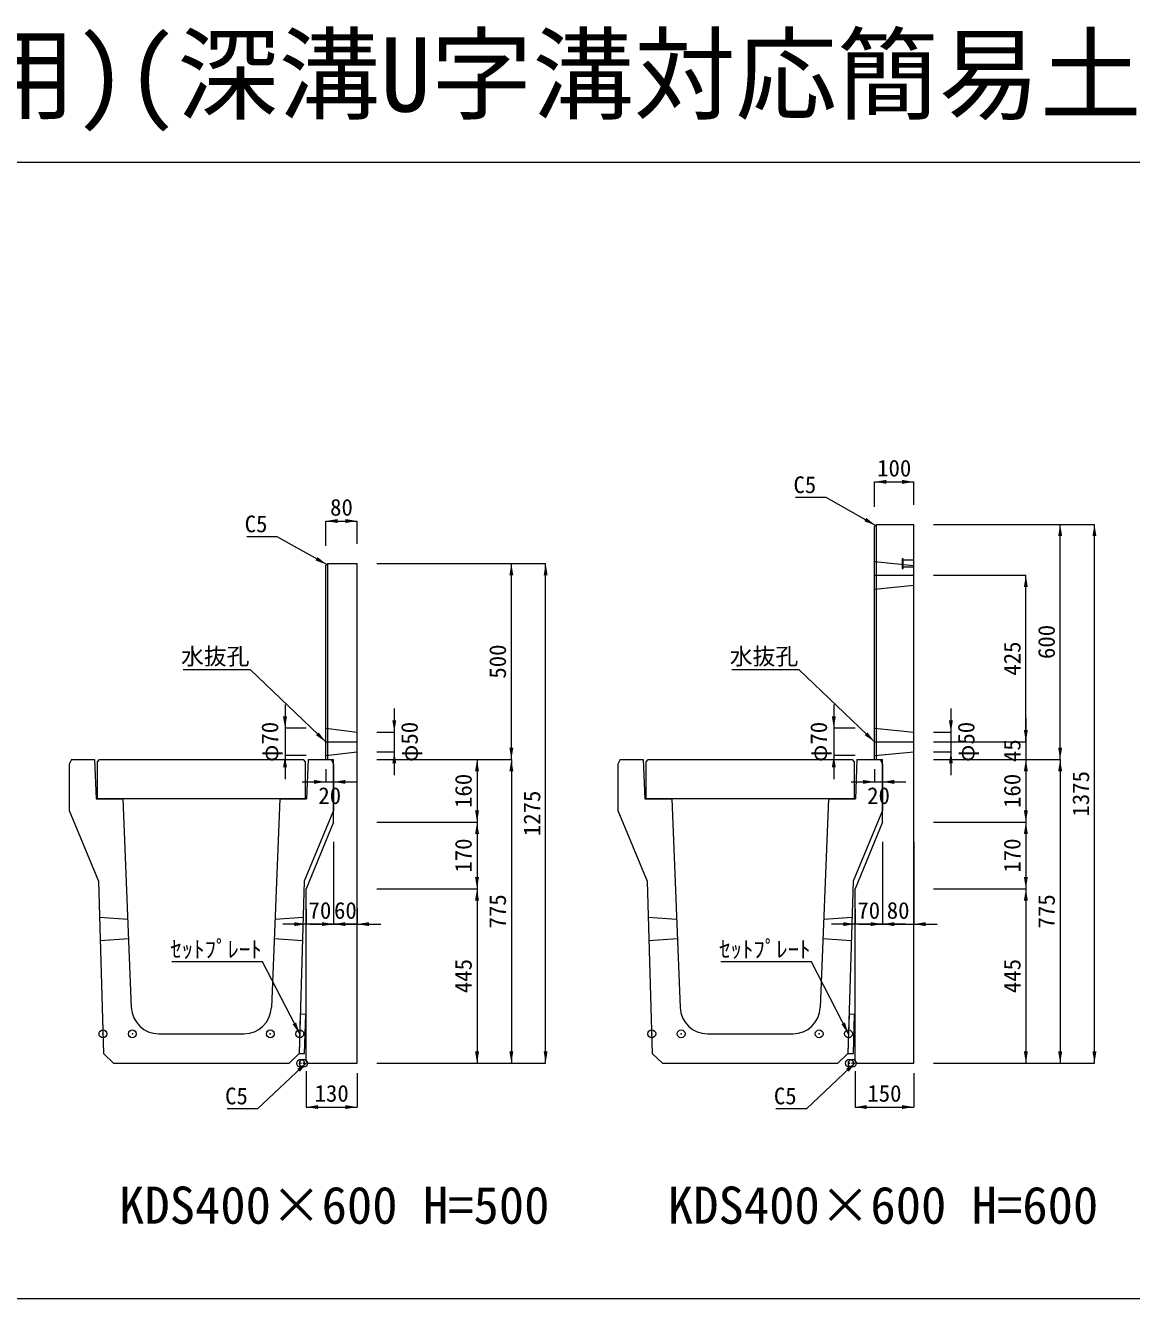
# Model space of a CAD drawing. Units: millimetres at full size, sheet at 1:40. Extents: x 172874 to 199766, y 869448 to 902797.
# Drawn here: x 176855 to 179677, y 881648 to 884897 of the extents above; entities that cross this region are included whole.
import ezdxf
from ezdxf.enums import TextEntityAlignment as Align

# ---------------------------------------------------------------- set-up
doc = ezdxf.new("R2010")
doc.units = ezdxf.units.MM
doc.header["$LTSCALE"] = 40
doc.header["$PDMODE"] = 32
doc.header["$PDSIZE"] = 20
for name, pattern in [('DASHED', [7.5, 6, -1.5]), ('USER1', [28.575, 19.05, -3.175, 3.175, -3.175]), ('USER2', [4.7625, 3.175, -1.5875]), ('USER3', [1.35, 0.75, -0.6])]:
    doc.linetypes.add(name, pattern=pattern)
for name, color, linetype, lineweight in [('セットプレート', 3, 'Continuous', 13), ('パネックスKDS', 2, 'Continuous', 13), ('図枠', 5, 'Continuous', 13), ('寸法線', 7, 'Continuous', 13), ('引出線', 4, 'Continuous', 13), ('本体', 2, 'Continuous', 13), ('補助線', 8, 'Continuous', 13), ('ｲﾝｻｰﾄ', 3, 'USER3', 5)]:
    doc.layers.add(name, color=color, linetype=linetype, lineweight=lineweight)
doc.layers.add('文字', color=7, linetype='Continuous')
doc.styles.add('ＭＳ ゴシック', font='')
doc.styles.get('ＭＳ ゴシック').set_extended_font_data('MS Gothic')

# ---------------------------------------------------------------- blocks, each defined once
blk = doc.blocks.new('filled_arrow')
at = {"color": 0, "linetype": 'Continuous', "lineweight": -2}
blk.add_solid([(7.5, 1.25), (0, 0), (7.5, -1.25)], dxfattribs=at)

msp = doc.modelspace()

# ---------------------------------------------------------------- linework, layer by layer
at = {"layer": 'セットプレート'}
for points in [[(177553.32, 882273.72), (177567.31, 882273.31), (177570.26, 882373.26), (177556.26, 882373.68)], [(178953.32, 882273.72), (178967.31, 882273.31), (178970.26, 882373.26), (178956.26, 882373.68)]]:
    msp.add_lwpolyline(points, close=True, dxfattribs=at)
at = {"layer": 'パネックスKDS'}
for p, q in [((179021.29, 883618.73), (179026.29, 883623.73)), ((179021.29, 883023.73), (179021.29, 883618.73)), ((179026.29, 883623.73), (179121.29, 883623.73)), ((179121.29, 882248.73), (179121.29, 883623.73)), ((177621.29, 883518.73), (177626.29, 883523.73)), ((177621.29, 883023.73), (177621.29, 883518.73)), ((177626.29, 883523.73), (177701.29, 883523.73)), ((177701.29, 882248.73), (177701.29, 883523.73)), ((177621.29, 883023.73), (177641.29, 883023.73)), ((177641.29, 882863.73), (177641.29, 883023.73)), ((179021.29, 883023.73), (179041.29, 883023.73)), ((179041.29, 882863.73), (179041.29, 883023.73)), ((177641.29, 882863.73), (177571.29, 882693.73)), ((179041.29, 882863.73), (178971.29, 882693.73)), ((177571.29, 882253.73), (177571.29, 882693.73)), ((178971.29, 882253.73), (178971.29, 882693.73)), ((177571.29, 882253.73), (177576.29, 882248.73)), ((177576.29, 882248.73), (177701.29, 882248.73)), ((178971.29, 882253.73), (178976.29, 882248.73)), ((178976.29, 882248.73), (179121.29, 882248.73))]:
    msp.add_line(p, q, dxfattribs=at)
at = {"layer": 'パネックスKDS', "lineweight": 5}
for p, q in [((179026.29, 883023.73), (179026.29, 883623.73)), ((177626.29, 883023.73), (177626.29, 883523.73))]:
    msp.add_line(p, q, dxfattribs=at)
at = {"layer": 'パネックスKDS', "linetype": 'DASHED', "lineweight": 9}
for p, q in [((179021.29, 883528.73), (179121.29, 883518.73)), ((179021.29, 883458.73), (179121.29, 883468.73)), ((177621.29, 883103.73), (177701.29, 883093.73)), ((179021.29, 883103.73), (179121.29, 883093.73)), ((177621.29, 883033.73), (177701.29, 883043.73)), ((179021.29, 883033.73), (179121.29, 883043.73))]:
    msp.add_line(p, q, dxfattribs=at)
at = {"layer": '図枠'}
for p, q in [((172874.21, 884548.33), (185274.21, 884548.33)), ((172874.21, 884548.33), (185274.21, 884548.33)), ((172874.21, 884548.33), (185274.21, 884548.33)), ((172874.21, 881648.33), (185274.21, 881648.33)), ((172874.21, 881648.33), (185274.21, 881648.33))]:
    msp.add_line(p, q, dxfattribs=at)
at = {"layer": '寸法線'}
for p, q in [((179021.29, 883732.28), (179121.29, 883732.28)), ((179021.29, 883668.73), (179021.29, 883732.28)), ((179121.29, 883673.73), (179121.29, 883732.28)), ((177621.29, 883632.28), (177701.29, 883632.28)), ((177621.29, 883568.73), (177621.29, 883632.28)), ((177701.29, 883573.73), (177701.29, 883632.28)), ((179171.29, 883623.73), (179582.13, 883623.73)), ((179171.29, 883623.73), (179494.63, 883623.73)), ((179494.63, 883023.73), (179494.63, 883623.73)), ((179582.13, 882248.73), (179582.13, 883623.73)), ((177751.29, 883523.73), (178182.13, 883523.73)), ((177751.29, 883523.73), (178094.63, 883523.73)), ((178094.63, 883023.73), (178094.63, 883523.73)), ((178182.13, 882248.73), (178182.13, 883523.73)), ((179171.29, 883493.73), (179407.13, 883493.73)), ((179407.13, 883068.73), (179407.13, 883493.73)), ((177517.22, 883163.73), (177517.22, 882973.73)), ((177795.96, 883153.73), (177795.96, 882983.73)), ((178917.22, 883163.73), (178917.22, 882973.73)), ((179215.96, 883153.73), (179215.96, 882983.73)), ((179407.13, 883128.73), (179407.13, 882963.73)), ((177571.29, 883103.73), (177517.22, 883103.73)), ((177751.29, 883093.73), (177795.96, 883093.73)), ((178971.29, 883103.73), (178917.22, 883103.73)), ((179171.29, 883093.73), (179215.96, 883093.73)), ((177751.29, 883043.73), (177795.96, 883043.73)), ((179171.29, 883068.73), (179407.13, 883068.73)), ((179171.29, 883068.73), (179407.13, 883068.73)), ((179171.29, 883043.73), (179215.96, 883043.73)), ((177571.29, 883033.73), (177517.22, 883033.73)), ((177751.29, 883023.73), (178094.63, 883023.73)), ((177751.29, 883023.73), (178007.13, 883023.73)), ((177751.29, 883023.73), (178094.63, 883023.73)), ((178007.13, 883023.73), (178007.13, 882863.73)), ((178094.63, 883023.73), (178094.63, 882248.73)), ((178971.29, 883033.73), (178917.22, 883033.73)), ((179171.29, 883023.73), (179494.63, 883023.73)), ((179171.29, 883023.73), (179407.13, 883023.73)), ((179171.29, 883023.73), (179494.63, 883023.73)), ((179171.29, 883023.73), (179407.13, 883023.73)), ((179407.13, 883023.73), (179407.13, 882863.73)), ((179494.63, 883023.73), (179494.63, 882248.73)), ((177621.29, 882998.73), (177621.29, 882966.65)), ((177641.29, 882998.73), (177641.29, 882966.65)), ((179021.29, 882998.73), (179021.29, 882966.65)), ((179041.29, 882998.73), (179041.29, 882966.65)), ((177561.29, 882966.65), (177701.29, 882966.65)), ((178961.29, 882966.65), (179101.29, 882966.65)), ((177751.29, 882863.73), (178007.13, 882863.73)), ((177751.29, 882863.73), (178007.13, 882863.73)), ((178007.13, 882863.73), (178007.13, 882693.73)), ((179171.29, 882863.73), (179407.13, 882863.73)), ((179171.29, 882863.73), (179407.13, 882863.73)), ((179407.13, 882863.73), (179407.13, 882693.73)), ((177641.29, 882813.73), (177641.29, 882603.73)), ((179041.29, 882813.73), (179041.29, 882603.73)), ((179121.29, 882813.73), (179121.29, 882603.73)), ((177751.29, 882693.73), (178007.13, 882693.73)), ((177751.29, 882693.73), (178007.13, 882693.73)), ((178007.13, 882693.73), (178007.13, 882248.73)), ((179171.29, 882693.73), (179407.13, 882693.73)), ((179171.29, 882693.73), (179407.13, 882693.73)), ((179407.13, 882693.73), (179407.13, 882248.73)), ((177571.29, 882641.99), (177571.29, 882603.73)), ((177641.29, 882643.73), (177641.29, 882603.73)), ((177701.29, 882643.73), (177701.29, 882603.73)), ((178971.29, 882641.99), (178971.29, 882603.73)), ((179041.29, 882643.73), (179041.29, 882603.73)), ((177701.29, 882603.73), (177511.29, 882603.73)), ((177581.29, 882603.73), (177761.29, 882603.73)), ((179101.29, 882603.73), (178911.29, 882603.73)), ((178981.29, 882603.73), (179181.29, 882603.73)), ((177571.29, 882228.73), (177571.29, 882136.93)), ((177751.29, 882248.73), (178182.13, 882248.73)), ((177751.29, 882248.73), (178094.63, 882248.73)), ((177751.29, 882248.73), (178007.13, 882248.73)), ((178971.29, 882228.73), (178971.29, 882136.93)), ((179171.29, 882248.73), (179582.13, 882248.73)), ((179171.29, 882248.73), (179494.63, 882248.73)), ((179171.29, 882248.73), (179407.13, 882248.73)), ((177701.29, 882223.73), (177701.29, 882136.93)), ((179121.29, 882223.73), (179121.29, 882136.93)), ((177571.29, 882136.93), (177701.29, 882136.93)), ((178971.29, 882136.93), (179121.29, 882136.93))]:
    msp.add_line(p, q, dxfattribs=at)
at = {"layer": '引出線'}
for points in [[(179023.79, 883621.23), (178897.42, 883692.31), (178819.65, 883692.31)], [(177623.79, 883521.23), (177497.42, 883592.31), (177419.65, 883592.31)], [(177621.29, 883068.73), (177428.83, 883252.18), (177257.09, 883252.18)], [(179021.29, 883068.73), (178828.83, 883252.18), (178657.09, 883252.18)], [(177554.79, 882323.73), (177460.1, 882507.17), (177228.74, 882507.17)], [(178954.79, 882323.7), (178860.1, 882507.17), (178628.74, 882507.17)], [(177573.79, 882251.23), (177447.42, 882132.58), (177369.65, 882132.58)], [(178973.79, 882251.23), (178847.42, 882132.58), (178769.65, 882132.58)]]:
    msp.add_lwpolyline(points, dxfattribs=at)
at = {"layer": '本体'}
for p, q in [((176972.29, 883023.73), (176966.29, 883011.73)), ((176966.29, 883011.73), (176966.29, 882893.73)), ((176972.29, 883023.73), (177031.29, 883023.73)), ((177031.29, 883023.73), (177035.29, 882923.73)), ((177576.29, 883023.73), (177572.29, 882923.73)), ((177576.29, 883023.73), (177635.29, 883023.73)), ((177635.29, 883023.73), (177641.29, 883011.73)), ((177641.29, 883011.73), (177641.29, 882893.73)), ((178372.29, 883023.73), (178366.29, 883011.73)), ((178366.29, 883011.73), (178366.29, 882893.73)), ((178372.29, 883023.73), (178431.29, 883023.73)), ((178431.29, 883023.73), (178435.29, 882923.73)), ((178976.29, 883023.73), (178972.29, 882923.73)), ((178976.29, 883023.73), (179035.29, 883023.73)), ((179035.29, 883023.73), (179041.29, 883011.73)), ((179041.29, 883011.73), (179041.29, 882893.73)), ((177035.29, 882923.73), (177103.79, 882923.73)), ((177103.79, 882923.73), (177125.1, 882390.93)), ((177503.79, 882923.73), (177482.48, 882390.93)), ((177503.79, 882923.73), (177572.29, 882923.73)), ((178435.29, 882923.73), (178503.79, 882923.73)), ((178503.79, 882923.73), (178525.1, 882390.93)), ((178903.79, 882923.73), (178882.48, 882390.93)), ((178903.79, 882923.73), (178972.29, 882923.73)), ((176966.29, 882893.73), (177041.29, 882713.73)), ((177641.29, 882893.73), (177566.29, 882713.73)), ((178366.29, 882893.73), (178441.29, 882713.73)), ((179041.29, 882893.73), (178966.29, 882713.73)), ((177041.29, 882713.73), (177054.27, 882273.72)), ((177566.29, 882713.73), (177553.32, 882273.72)), ((178441.29, 882713.73), (178454.27, 882273.72)), ((178966.29, 882713.73), (178953.32, 882273.72)), ((177195.05, 882323.73), (177412.54, 882323.73)), ((178595.05, 882323.73), (178812.54, 882323.73)), ((177054.27, 882273.72), (177080, 882248.73)), ((177527.58, 882248.73), (177553.32, 882273.72)), ((178454.27, 882273.72), (178480, 882248.73)), ((178927.58, 882248.73), (178953.32, 882273.72)), ((177080, 882248.73), (177527.58, 882248.73)), ((178480, 882248.73), (178927.58, 882248.73))]:
    msp.add_line(p, q, dxfattribs=at)
at = {"layer": '本体', "linetype": 'USER2'}
for p, q in [((177044, 882621.73), (177116.07, 882616.73)), ((177491.51, 882616.73), (177563.58, 882621.73)), ((178444, 882621.73), (178516.07, 882616.73)), ((178891.51, 882616.73), (178963.58, 882621.73)), ((177045.77, 882561.73), (177118.07, 882566.73)), ((177489.51, 882566.73), (177561.81, 882561.73)), ((178445.77, 882561.73), (178518.07, 882566.73)), ((178889.51, 882566.73), (178961.81, 882561.73))]:
    msp.add_line(p, q, dxfattribs=at)
at = {"layer": '本体', "lineweight": 20}
for points in [[(177038.79, 883017.73), (177043.79, 883023.73), (177563.79, 883023.73), (177568.79, 883017.73), (177568.79, 882923.73), (177038.79, 882923.73)], [(178438.79, 883017.73), (178443.79, 883023.73), (178963.79, 883023.73), (178968.79, 883017.73), (178968.79, 882923.73), (178438.79, 882923.73)]]:
    msp.add_lwpolyline(points, close=True, dxfattribs=at)
at = {"layer": '本体'}
for centre, start, end in [((177195.05, 882393.73), 182.29061, 270), ((177412.54, 882393.73), 270, 357.70939), ((178595.05, 882393.73), 182.29061, 270), ((178812.54, 882393.73), 270, 357.70939)]:
    msp.add_arc(centre, 70, start, end, dxfattribs=at)
at = {"layer": '補助線', "linetype": 'USER1'}
for p, q in [((179021.29, 883493.73), (179121.29, 883493.73)), ((179021.29, 883068.73), (179121.29, 883068.73))]:
    msp.add_line(p, q, dxfattribs=at)
at = {"layer": '補助線'}
for p, q in [((177621.29, 883068.73), (177701.29, 883068.73)), ((179021.29, 883068.73), (179101.29, 883068.73))]:
    msp.add_line(p, q, dxfattribs=at)
for p in [(177052.79, 882323.73), (177127.79, 882323.73), (177479.79, 882323.73), (177554.79, 882323.73), (178452.79, 882323.73), (178527.79, 882323.73), (178879.79, 882323.73), (178954.79, 882323.73), (177557.29, 882248.73), (177564.29, 882248.73), (177564.29, 882248.73), (178957.29, 882248.73), (178964.29, 882248.73), (178964.29, 882248.73)]:
    msp.add_point(p, dxfattribs=at)
at = {"layer": 'ｲﾝｻｰﾄ'}
for p, q in [((179091.29, 883536.23), (179091.29, 883511.23)), ((179094.29, 883536.23), (179091.29, 883536.23)), ((179094.29, 883511.23), (179094.29, 883536.23)), ((179121.29, 883532.23), (179094.29, 883532.23)), ((179091.29, 883511.23), (179094.29, 883511.23)), ((179094.29, 883515.23), (179121.29, 883515.23))]:
    msp.add_line(p, q, dxfattribs=at)

# ---------------------------------------------------------------- block references
at = {"layer": '寸法線', "xscale": 4, "yscale": 4}
for p in [(179021.29, 883732.28), (177621.29, 883632.28), (177641.29, 882966.65), (179041.29, 882966.65), (177641.29, 882603.73), (177701.29, 882603.73), (179041.29, 882603.73), (179121.29, 882603.73), (177571.29, 882136.93), (178971.29, 882136.93)]:
    msp.add_blockref('filled_arrow', p, dxfattribs=at)
for p, rotation in [((179121.29, 883732.28), 180), ((177701.29, 883632.28), 180), ((179494.63, 883623.73), 270), ((179582.13, 883623.73), 270), ((178094.63, 883523.73), 270), ((178182.13, 883523.73), 270), ((179407.13, 883493.73), 270), ((177517.22, 883103.73), 90), ((177795.96, 883093.73), 90), ((178917.22, 883103.73), 90), ((179215.96, 883093.73), 90), ((179407.13, 883068.73), 90), ((179407.13, 883068.73), 90), ((177795.96, 883043.73), 270), ((178094.63, 883023.73), 90), ((179215.96, 883043.73), 270), ((179494.63, 883023.73), 90), ((177517.22, 883033.73), 270), ((178007.13, 883023.73), 270), ((178094.63, 883023.73), 270), ((178917.22, 883033.73), 270), ((179407.13, 883023.73), 270), ((179407.13, 883023.73), 270), ((179494.63, 883023.73), 270), ((177621.29, 882966.65), 180), ((179021.29, 882966.65), 180), ((178007.13, 882863.73), 90), ((179407.13, 882863.73), 90), ((178007.13, 882863.73), 270), ((179407.13, 882863.73), 270), ((178007.13, 882693.73), 90), ((179407.13, 882693.73), 90), ((178007.13, 882693.73), 270), ((179407.13, 882693.73), 270), ((177571.29, 882603.73), 180), ((177641.29, 882603.73), 180), ((178971.29, 882603.73), 180), ((179041.29, 882603.73), 180), ((178007.13, 882248.73), 90), ((178094.63, 882248.73), 90), ((178182.13, 882248.73), 90), ((179407.13, 882248.73), 90), ((179494.63, 882248.73), 90), ((179582.13, 882248.73), 90), ((177701.29, 882136.93), 180), ((179121.29, 882136.93), 180)]:
    msp.add_blockref('filled_arrow', p, dxfattribs=dict(at, rotation=rotation))
at = {"layer": '引出線', "xscale": 4, "yscale": 4}
for p, rotation in [((179023.79, 883621.23), 150.6), ((177623.79, 883521.23), 150.6), ((177621.29, 883068.73), 136.4), ((179021.29, 883068.73), 136.4), ((177554.79, 882323.73), 117.3), ((178954.79, 882323.7), 117.3), ((177573.79, 882251.23), 223.2), ((178973.79, 882251.23), 223.2)]:
    msp.add_blockref('filled_arrow', p, dxfattribs=dict(at, rotation=rotation))

# ---------------------------------------------------------------- texts
at = {"layer": '寸法線', "style": 'ＭＳ ゴシック'}
for s, p in [('100', (179071.29, 883767.28)), ('80', (177661.29, 883667.28)), ('20', (177631.29, 882931.65)), ('20', (179031.29, 882931.65)), ('70', (177606.29, 882638.73)), ('60', (177671.29, 882638.73)), ('70', (179006.29, 882638.73)), ('80', (179081.29, 882638.73)), ('130', (177636.29, 882171.93)), ('150', (179046.29, 882171.93))]:
    msp.add_text(s, height=42.72, dxfattribs=at).set_placement(p, align=Align.MIDDLE_CENTER)
for s, p in [('600', (179459.63, 883323.73)), ('500', (178059.63, 883273.73)), ('425', (179372.13, 883281.23)), ('φ70', (177478.56, 883068.73)), ('φ50', (177834.62, 883068.73)), ('φ70', (178878.56, 883068.73)), ('φ50', (179254.62, 883068.73)), ('45', (179372.13, 883046.23)), ('160', (177972.13, 882943.73)), ('160', (179372.13, 882943.73)), ('1375', (179547.13, 882936.23)), ('1275', (178147.13, 882886.23)), ('170', (177972.13, 882778.73)), ('170', (179372.13, 882778.73)), ('775', (178059.63, 882636.23)), ('775', (179459.63, 882636.23)), ('445', (177972.13, 882471.23)), ('445', (179372.13, 882471.23))]:
    msp.add_text(s, height=42.72, rotation=90, dxfattribs=at).set_placement(p, align=Align.MIDDLE_CENTER)
at = {"layer": '引出線', "style": 'ＭＳ ゴシック'}
for s, p in [('C5', (178872.42, 883746.31)), ('C5', (177472.42, 883646.31)), ('水抜孔', (177426.58, 883308.46)), ('水抜孔', (178826.58, 883308.46)), ('ｾｯﾄﾌﾟﾚｰﾄ', (177457.85, 882561.17)), ('ｾｯﾄﾌﾟﾚｰﾄ', (178857.85, 882561.17)), ('C5', (177422.42, 882186.58)), ('C5', (178822.42, 882186.58))]:
    msp.add_text(s, height=42.72, dxfattribs=at).set_placement(p, align=Align.TOP_RIGHT)
at = {"layer": '文字', "style": 'ＭＳ ゴシック'}
for s, height, p in [('パネックス[KDS](歩道用)(深溝U字溝対応簡易土留め板)400サイズ', 189.9, (174136.39, 884619.95)), ('KDS400×600 H=500', 94.94, (177093.87, 881810.66)), ('KDS400×600 H=600', 94.94, (178493.87, 881810.66))]:
    msp.add_text(s, height=height, dxfattribs=at).set_placement(p, align=Align.BOTTOM_LEFT)

doc.saveas('drawing.dxf')
